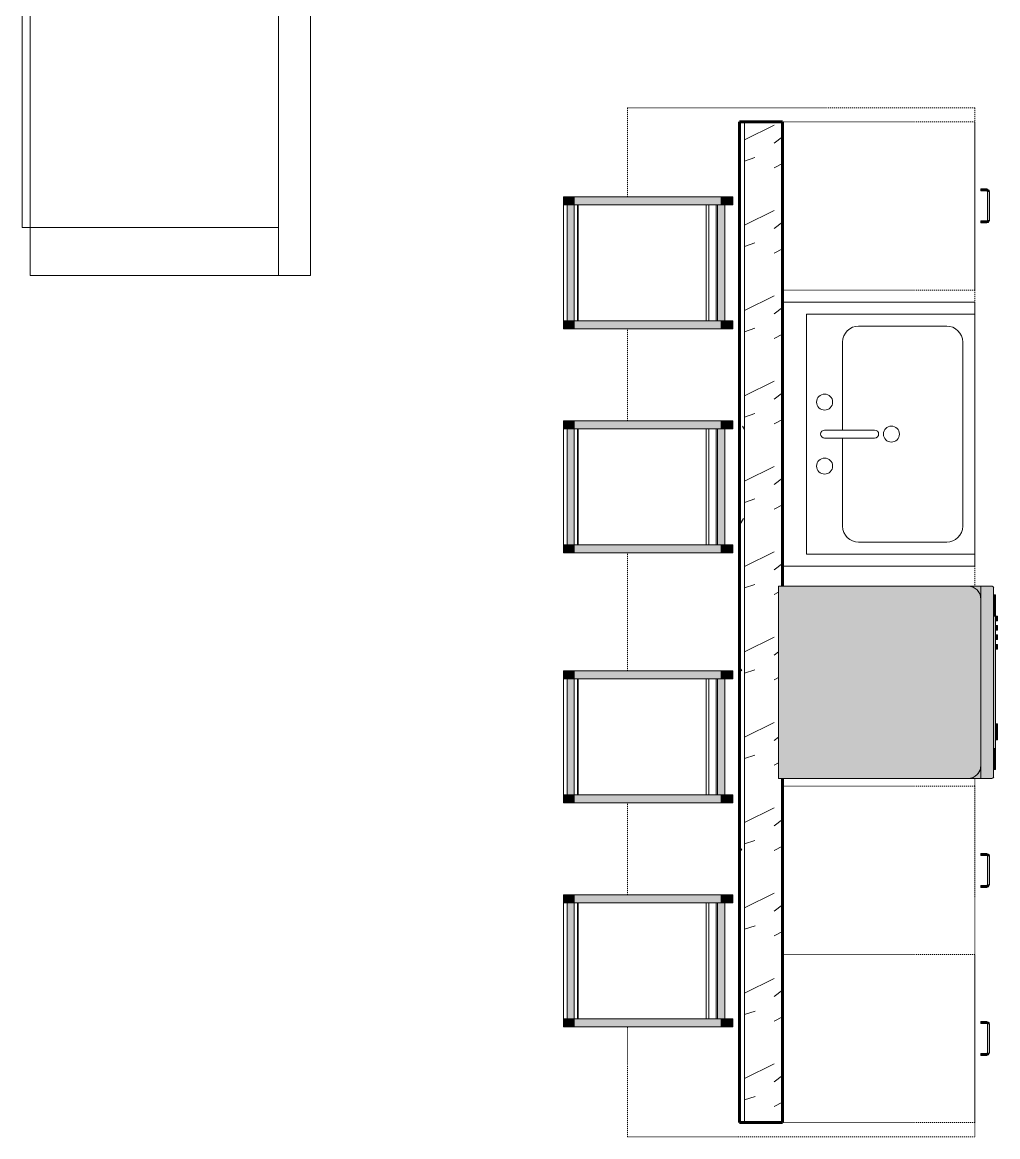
# Model space of a CAD drawing. Header units: inches. Extents: x -4169 to -1846, y 9706 to 12377.
# Drawn here: x -3708.5 to -3586.6, y 11939.2 to 12078.4 of the extents above; entities that cross this region are included whole.
import ezdxf

# ---------------------------------------------------------------- set-up
doc = ezdxf.new("R2010")
doc.units = ezdxf.units.IN
doc.header["$MEASUREMENT"] = 0
doc.linetypes.add('Dash', pattern=[0.25, 0.125, -0.125])
for name, color, linetype, lineweight in [('0-1', 7, 'Continuous', 5), ('0-2', 7, 'Continuous', 18), ('A-WALL-3', 50, 'Continuous', 60), ('A-WALL-4', 7, 'Continuous', 18), ('A-WALL-PATT-1', 250, 'Continuous', 9), ('A-WALL-PATT-2', 253, 'Continuous', 9), ('I-FURN', 30, 'Continuous', 9), ('I-FURN-1', 250, 'Continuous', 9), ('I-FURN-2', 9, 'Continuous', 9), ('P-SANR-FIXT-2', 250, 'Continuous', 9), ('Q-CASE', 31, 'Continuous', 9), ('Q-CASE-3', 250, 'Continuous', 9), ('Q-CASE-HDLN-1', 250, 'Dash', 9), ('Q-CASE-HDLN-2', 31, 'Continuous', 9), ('Q-SPCQ-1', 250, 'Continuous', 9), ('Q-SPCQ-2', 55, 'Continuous', 9)]:
    doc.layers.add(name, color=color, linetype=linetype, lineweight=lineweight)

# ---------------------------------------------------------------- blocks, each defined once
blk = doc.blocks.new('Couch-Both_Arms-Generic - 2-1352635-ENLARGED RCP - 2ND FLOOR PLAN')
at = {"layer": 'I-FURN'}
for p, q in [((-24, 13.5), (24, 13.5)), ((-18, 13.5), (-24, 13.5)), ((-24, 13.5), (-24, -17.5)), ((18, 13.5), (-18, 13.5)), ((-18, 13.5), (-18, -18.5)), ((-18, -17.5), (-18, 13.5)), ((18, -18.5), (18, 13.5)), ((24, 13.5), (18, 13.5)), ((18, 13.5), (18, -17.5)), ((24, -17.5), (24, 13.5)), ((-24, -17.5), (-18, -17.5)), ((18, -17.5), (24, -17.5)), ((-18, -18.5), (18, -18.5))]:
    blk.add_line(p, q, dxfattribs=at)
at = {"layer": 'I-FURN-1'}
for p, q in [((24, 17.5), (-24, 17.5)), ((-24, 17.5), (-24, -17.5)), ((24, -17.5), (24, 17.5)), ((-24, -17.5), (24, -17.5))]:
    blk.add_line(p, q, dxfattribs=at)
blk = doc.blocks.new('OD_CW_Countertop - OD_CW_Countertop-2487130-ENLARGED RCP - 2ND FLOOR PLAN')
at = {"layer": 'Q-CASE-HDLN-1'}
for p, q in [((0.74, -24), (0.74, 19.38)), ((0.74, 19.38), (60.49, 19.38)), ((84.49, 19.38), (129.26, 19.38)), ((129.26, 19.38), (129.26, -24)), ((11.83, -24), (0.74, -24)), ((39.83, -24), (28.33, -24)), ((71.05, -24), (56.33, -24)), ((99.05, -24), (87.55, -24)), ((129.26, -24), (115.55, -24))]:
    blk.add_line(p, q, dxfattribs=at)
blk = doc.blocks.new('Sink Kitchen-Single - 30_ x 21_-366345-ENLARGED RCP - 2ND FLOOR PLAN')
at = {"layer": 'P-SANR-FIXT-2'}
for p, q in [((15.62, 10.59), (-14.38, 10.59)), ((-14.38, 10.59), (-14.38, -10.41)), ((15.62, -10.41), (15.62, 10.59)), ((0.12, 8.34), (0.12, 2.09)), ((1.12, 8.34), (1.12, 2.09)), ((0.12, 6.09), (-10.88, 6.09)), ((12.12, 6.09), (1.12, 6.09)), ((-12.88, 4.09), (-12.88, -6.91)), ((14.12, -6.91), (14.12, 4.09)), ((-10.88, -8.91), (12.12, -8.91)), ((-14.38, -10.41), (15.62, -10.41))]:
    blk.add_line(p, q, dxfattribs=at)
for centre, radius, start, end in [((-3.38, 8.34), 1, 360, 180), ((0.62, 8.34), 0.5, 360, 180), ((4.62, 8.34), 1, 360, 180), ((-3.38, 8.34), 1, 180, 0), ((4.62, 8.34), 1, 180, 360), ((-10.88, 4.09), 2, 90, 180), ((12.12, 4.09), 2, 360, 90), ((0.62, 2.09), 0.5, 180, 0), ((0.62, 0), 1, 360, 180), ((0.62, 0), 1, 180, 0), ((-10.88, -6.91), 2, 180, 270), ((12.12, -6.91), 2, 270, 0)]:
    blk.add_arc(centre, radius, start, end, dxfattribs=at)
blk = doc.blocks.new('Dishwasher_15404 - 34_ counter-547918-ENLARGED RCP - 2ND FLOOR PLAN')
at = {"layer": 'Q-SPCQ-2'}
for points in [[(0, 0), (23.68, 0), (24.08, 0.05), (24.46, 0.21), (24.83, 0.52), (25.04, 0.79), (25.2, 1.17), (25.25, 1.57), (25.25, 22.43), (25.17, 22.9), (24.98, 23.29), (24.74, 23.58), (24.46, 23.79), (24.08, 23.95), (23.68, 24), (0, 24), (0, 6.54)], [(25.25, 0), (26.73, 0.01), (26.82, 0.06), (26.87, 0.2), (26.85, 23.86), (26.82, 23.94), (26.68, 24), (25.25, 24), (25.25, 0.42)], [(27.12, 21.39), (27.12, 22.91), (26.87, 22.91), (26.87, 21.39)], [(26.87, 20.19), (27.12, 20.19), (27.12, 21.39), (26.87, 21.39), (26.87, 20.22)], [(27.12, 3.81), (27.12, 20.19), (26.87, 20.19), (26.87, 3.81)], [(27.12, 19.69), (27.37, 19.69), (27.37, 20.28), (27.12, 20.28), (27.12, 20.19)], [(27.37, 18.51), (27.37, 19.1), (27.12, 19.1), (27.12, 18.51)], [(27.37, 17.33), (27.37, 17.92), (27.12, 17.92), (27.12, 17.33)], [(27.37, 16.15), (27.37, 16.74), (27.12, 16.74), (27.12, 16.15)], [(27.37, 5.81), (27.37, 6.79), (27.12, 6.79), (27.12, 5.81)], [(27.37, 4.82), (27.37, 5.81), (27.12, 5.81), (27.12, 4.82)], [(26.87, 2.61), (27.12, 2.61), (27.12, 3.81), (26.87, 3.81), (26.87, 2.63)], [(27.12, 1.09), (27.12, 2.61), (26.87, 2.61), (26.87, 1.09)]]:
    blk.add_hatch(color=256, dxfattribs=at).paths.add_polyline_path(points, flags=0)
h = blk.add_hatch(color=256, dxfattribs=at)
h.paths.add_polyline_path([(24.74, 0), (25.25, 0), (25.25, 1.57), (25.2, 1.17), (24.96, 0.67), (24.74, 0.42), (24.46, 0.21), (24.08, 0.05), (23.68, 0), (24.57, 0)], flags=0)
h.paths.add_polyline_path([(25.25, 22.43), (25.25, 24), (23.68, 24), (24.08, 23.95), (24.46, 23.79), (24.83, 23.48), (25.04, 23.21), (25.22, 22.75)], flags=0)
h = blk.add_hatch(color=256, dxfattribs=at)
h.paths.add_polyline_path([(25.07, 0.85), (25.12, 0.95), (25.08, 0.9)], flags=0)
h.paths.add_polyline_path([(25.2, 1.2), (25.22, 1.25), (25.2, 1.23)], flags=0)
h.paths.add_polyline_path([(25, 23.26), (24.96, 23.33), (24.98, 23.29)], flags=0)
at = {"layer": 'Q-SPCQ-1'}
for p, q in [((0, 24), (23.68, 24)), ((0, 0), (0, 24)), ((23.68, 24), (25.25, 24)), ((25.25, 24), (26.68, 24)), ((25.25, 24), (25.25, 22.43)), ((26.87, 23.8), (26.87, 0.2)), ((25.25, 22.43), (25.25, 1.57)), ((26.87, 22.91), (27.12, 22.91)), ((27.12, 21.39), (27.12, 22.91)), ((27.12, 20.19), (27.12, 21.39)), ((27.12, 20.28), (27.37, 20.28)), ((27.12, 3.81), (27.12, 20.19)), ((27.12, 19.69), (27.37, 19.69)), ((27.37, 19.69), (27.37, 20.28)), ((27.12, 19.1), (27.37, 19.1)), ((27.12, 18.51), (27.37, 18.51)), ((27.37, 18.51), (27.37, 19.1)), ((27.12, 17.92), (27.37, 17.92)), ((27.12, 17.33), (27.37, 17.33)), ((27.12, 16.74), (27.37, 16.74)), ((27.37, 17.33), (27.37, 17.92)), ((27.37, 16.15), (27.37, 16.74)), ((27.12, 16.15), (27.37, 16.15)), ((27.12, 6.79), (27.37, 6.79)), ((27.37, 5.81), (27.37, 6.79)), ((27.37, 4.82), (27.37, 5.81)), ((27.37, 4.82), (27.12, 4.82)), ((27.12, 2.61), (27.12, 3.81)), ((25.25, 1.57), (25.25, 0)), ((27.12, 1.09), (27.12, 2.61)), ((23.68, 0), (0, 0)), ((26.87, 1.09), (27.12, 1.09)), ((25.25, 0), (23.68, 0)), ((26.68, 0), (25.25, 0))]:
    blk.add_line(p, q, dxfattribs=at)
for centre, radius, start, end in [((23.68, 22.43), 1.57, 360, 90), ((26.68, 23.8), 0.197, 360, 90), ((23.68, 22.43), 1.57, 32.077, 42.3359), ((23.68, 22.43), 1.57, 17.8182, 27.5266), ((23.68, 22.43), 1.57, 360, 13.6425), ((23.68, 1.57), 1.57, 270, 360), ((23.68, 1.57), 1.57, 346.3575, 360), ((23.68, 1.57), 1.57, 317.6641, 327.923), ((23.68, 1.57), 1.57, 332.4734, 342.1818), ((26.68, 0.2), 0.197, 270, 360), ((26.68, 0.2), 0.197, 285, 345)]:
    blk.add_arc(centre, radius, start, end, dxfattribs=at)
blk = doc.blocks.new('Bar_Stool_6722_1_ - Bar_Stool_6722_1_-1229311-ENLARGED RCP - 2ND FLOOR PLAN')
at = {"layer": 'I-FURN-2'}
for points in [[(1, 20.14), (1, 21.13), (0, 21.13), (0, 20.14)], [(16.5, 21.13), (15.5, 21.13), (15.5, 20.14), (16.5, 20.14)], [(1, 20.14), (0, 20.14), (0, 19.69), (1, 19.69), (1, 19.89)], [(1, 19.69), (0, 19.69), (0, 1.3), (1, 1.3), (1, 17.83)], [(16.5, 19.69), (16.5, 20.14), (15.5, 20.14), (15.5, 19.69), (16, 19.69)], [(16.5, 19.69), (15.5, 19.69), (15.5, 1.3), (16.5, 1.3), (16.5, 17.83)], [(1, 1.3), (0, 1.3), (0, 0.75), (1, 0.75), (1, 0.94)], [(1, 0.46), (1, 0.75), (0, 0.75), (0, 0), (1, 0)], [(16.5, 0.75), (16.5, 1.3), (15.5, 1.3), (15.5, 0.75), (16.5, 0.75)], [(16.5, 0.46), (16.5, 0.75), (15.5, 0.75), (15.5, 0), (16.5, 0)]]:
    blk.add_hatch(color=256, dxfattribs=at).paths.add_polyline_path(points, flags=0)
h = blk.add_hatch(color=256, dxfattribs=at)
h.paths.add_polyline_path([(11.82, 20.14), (1, 20.14), (1, 19.22), (11.82, 19.22)], flags=0)
h.paths.add_polyline_path([(15.5, 20.14), (11.82, 20.14), (11.82, 19.22), (15.5, 19.22), (15.5, 19.69)], flags=0)
h = blk.add_hatch(color=256, dxfattribs=at)
h.paths.add_polyline_path([(11.82, 1.3), (1, 1.3), (1, 0.46), (11.82, 0.46), (11.82, 0.75)], flags=0)
h.paths.add_polyline_path([(15.5, 0.75), (15.5, 1.3), (11.82, 1.3), (11.82, 0.46), (15.5, 0.46)], flags=0)
at = {"layer": 'I-FURN-1'}
for p, q in [((1, 21.13), (0, 21.13)), ((0, 21.13), (0, 20.14)), ((1, 20.14), (1, 21.13)), ((16.5, 21.13), (15.5, 21.13)), ((15.5, 21.13), (15.5, 20.14)), ((16.5, 20.14), (16.5, 21.13)), ((0, 20.14), (0, 19.69)), ((0, 20.14), (1, 20.14)), ((0, 19.69), (0, 1.3)), ((0, 19.69), (1, 19.69)), ((15.5, 20.14), (1, 20.14)), ((1, 19.69), (1, 20.14)), ((1, 1.3), (1, 19.69)), ((15.5, 20.14), (15.5, 19.69)), ((15.5, 20.14), (16.5, 20.14)), ((15.5, 19.69), (15.5, 1.3)), ((15.5, 19.69), (16.5, 19.69)), ((16.5, 19.69), (16.5, 20.14)), ((16.5, 1.3), (16.5, 19.69)), ((1, 19.22), (15.5, 19.22)), ((1, 19.07), (15.5, 19.07)), ((1, 18.13), (15.5, 18.13)), ((1, 17.83), (15.5, 17.83)), ((1, 1.83), (15.5, 1.83)), ((1, 1.73), (15.5, 1.73)), ((0, 1.3), (1, 1.3)), ((0, 1.3), (0, 0.75)), ((0, 0.75), (0, 0)), ((0, 0.75), (1, 0.75)), ((15.5, 1.3), (1, 1.3)), ((1, 0.75), (1, 1.3)), ((1, 0), (1, 0.75)), ((1, 0.46), (15.5, 0.46)), ((15.5, 1.3), (16.5, 1.3)), ((15.5, 1.3), (15.5, 0.75)), ((15.5, 0.75), (15.5, 0)), ((15.5, 0.75), (16.5, 0.75)), ((16.5, 0), (15.5, 0)), ((16.5, 0.75), (16.5, 1.3)), ((16.5, 0), (16.5, 0.75)), ((1, 0), (0, 0)), ((1, 0), (15.5, 0))]:
    blk.add_line(p, q, dxfattribs=at)
blk = doc.blocks.new('Bar_Stool_6722_1_ - Bar_Stool_6722_1_-1372833-ENLARGED RCP - 2ND FLOOR PLAN')
at = {"layer": 'I-FURN-2'}
for points in [[(16, 0), (15.5, 0), (15.5, -0.75), (16.5, -0.75), (16.5, 0)], [(1, 0), (0, 0), (0, -0.75), (1, -0.75), (1, -0.46)], [(0, -0.75), (0, -1.3), (1, -1.3), (1, -0.75)], [(0, -1.3), (0, -19.69), (1, -19.69), (1, -1.3)], [(15.5, -0.46), (1, -0.46), (1, -1.3), (15.5, -1.3), (15.5, -0.75)], [(15.5, -0.75), (15.5, -1.3), (16.5, -1.3), (16.5, -0.75), (16, -0.75)], [(15.5, -1.3), (15.5, -19.69), (16.5, -19.69), (16.5, -1.3), (16, -1.3)], [(1, -19.22), (1, -20.14), (15.5, -20.14), (15.5, -19.22)], [(0, -19.69), (0, -20.14), (1, -20.14), (1, -19.69)], [(1, -20.14), (0, -20.14), (0, -21.13), (1, -21.13), (1, -20.56)], [(16, -19.69), (15.5, -19.7), (15.5, -20.14), (16.5, -20.14), (16.5, -19.69)], [(16, -20.14), (15.5, -20.14), (15.5, -21.13), (16.5, -21.13), (16.5, -20.14)]]:
    blk.add_hatch(color=256, dxfattribs=at).paths.add_polyline_path(points, flags=0)
at = {"layer": 'I-FURN-1'}
for p, q in [((0, 0), (0, -0.75)), ((0, 0), (1, 0)), ((1, -0.75), (1, 0)), ((0, -0.75), (0, -1.3)), ((1, -0.75), (0, -0.75)), ((0, -1.3), (0, -19.69)), ((1, -1.3), (0, -1.3)), ((15.5, 0), (1, 0)), ((15.5, -0.46), (1, -0.46)), ((1, -1.3), (1, -0.75)), ((1, -1.3), (15.5, -1.3)), ((1, -19.69), (1, -1.3)), ((15.5, 0), (15.5, -0.75)), ((15.5, 0), (16.5, 0)), ((15.5, -0.75), (15.5, -1.3)), ((16.5, -0.75), (15.5, -0.75)), ((15.5, -1.3), (15.5, -19.69)), ((16.5, -1.3), (15.5, -1.3)), ((16.5, -0.75), (16.5, 0)), ((16.5, -1.3), (16.5, -0.75)), ((16.5, -19.69), (16.5, -1.3)), ((15.5, -1.73), (1, -1.73)), ((15.5, -1.83), (1, -1.83)), ((15.5, -17.83), (1, -17.83)), ((15.5, -18.13), (1, -18.13)), ((15.5, -19.07), (1, -19.07)), ((15.5, -19.22), (1, -19.22)), ((1, -19.69), (0, -19.69)), ((0, -19.69), (0, -20.14)), ((0, -20.14), (0, -21.13)), ((1, -20.14), (0, -20.14)), ((1, -20.14), (1, -19.69)), ((1, -20.14), (15.5, -20.14)), ((1, -21.13), (1, -20.14)), ((15.5, -19.69), (15.5, -20.14)), ((16.5, -19.69), (15.5, -19.69)), ((15.5, -20.14), (15.5, -21.13)), ((16.5, -20.14), (15.5, -20.14)), ((16.5, -20.14), (16.5, -19.69)), ((16.5, -21.13), (16.5, -20.14)), ((0, -21.13), (1, -21.13)), ((15.5, -21.13), (16.5, -21.13))]:
    blk.add_line(p, q, dxfattribs=at)
blk = doc.blocks.new('Vanity Cabinet-Double Door - 33_-2318066-ENLARGED RCP - 2ND FLOOR PLAN')
at = {"layer": 'Q-CASE-3'}
for p, q in [((-15.76, 24), (-15.76, 0)), ((17.24, 24), (-15.76, 24)), ((17.24, 0), (17.24, 24)), ((-15.76, 0), (17.24, 0))]:
    blk.add_line(p, q, dxfattribs=at)
blk = doc.blocks.new('Drawer_Base_Cabinet_3_drawer_12205 - 21_-V27-ENLARGED RCP - 2ND FLOOR PLAN')
at = {"layer": 'Q-CASE'}
for points in [[(-1.14, 25.5), (-1.38, 25.5), (-1.37, 24.75), (-1.14, 24.75), (-1.14, 25.01)], [(-1.01, 25.72), (-1.01, 25.84), (-1.16, 25.81), (-1.28, 25.75), (-1.34, 25.61), (-1.32, 25.5), (-1.15, 25.52), (-1.01, 25.69), (-1.01, 25.71)], [(-1.01, 25.64), (-1.12, 25.55), (-1.14, 25.51), (-1.02, 25.63)], [(2.49, 25.62), (2.49, 25.87), (-1.01, 25.86), (-1.01, 25.62), (1.97, 25.62)], [(2.83, 25.5), (2.79, 25.69), (2.72, 25.78), (2.6, 25.83), (2.49, 25.81), (2.51, 25.64), (2.68, 25.5), (2.8, 25.5)], [(2.63, 25.5), (2.54, 25.61), (2.5, 25.63), (2.62, 25.51)], [(2.86, 24.75), (2.85, 25.5), (2.62, 25.5), (2.63, 24.75), (2.85, 24.75)]]:
    blk.add_hatch(color=256, dxfattribs=at).paths.add_polyline_path(points, flags=0)
at = {"layer": 'Q-CASE-HDLN-1'}
for p, q in [((11.24, 24), (-9.76, 24)), ((-9.76, 24), (-9.76, 0)), ((11.24, 24), (11.24, 0)), ((11.24, 0), (-9.76, 0))]:
    blk.add_line(p, q, dxfattribs=at)
at = {"layer": 'Q-CASE-HDLN-2'}
for p, q in [((-1.39, 25.5), (-1.34, 25.59)), ((-1.39, 25.5), (-1.34, 25.59)), ((-1.39, 24.75), (-1.39, 25.5)), ((-1.39, 24.75), (-1.39, 25.5)), ((-1.39, 24.75), (-1.39, 25.5)), ((-1.24, 25.8), (-1.01, 25.87)), ((-1.24, 25.8), (-1.01, 25.87)), ((-1.14, 25.5), (-1.14, 24.75)), ((-1.14, 25.5), (-1.14, 24.75)), ((-1.14, 25.5), (-1.14, 24.75)), ((-1.01, 25.62), (-1.05, 25.6)), ((-1.01, 25.62), (-1.05, 25.6)), ((-1.01, 25.87), (2.49, 25.87)), ((2.49, 25.62), (-1.01, 25.62)), ((2.49, 25.87), (2.58, 25.83)), ((2.49, 25.87), (2.58, 25.83)), ((2.61, 25.5), (2.59, 25.54)), ((2.61, 25.5), (2.59, 25.54)), ((2.61, 24.75), (2.61, 25.5)), ((2.61, 24.75), (2.61, 25.5)), ((2.61, 24.75), (2.61, 25.5)), ((2.79, 25.72), (2.86, 25.5)), ((2.79, 25.72), (2.86, 25.5)), ((2.86, 25.5), (2.86, 24.75)), ((2.86, 25.5), (2.86, 24.75)), ((2.86, 25.5), (2.86, 24.75)), ((-1.39, 24.75), (-1.14, 24.75)), ((-1.38, 24.75), (-1.39, 24.75)), ((-1.39, 24.75), (-1.38, 24.75)), ((-1.38, 24.75), (-1.39, 24.75)), ((-1.39, 24.75), (-1.38, 24.75)), ((-1.38, 24.75), (-1.39, 24.75)), ((-1.14, 24.75), (-1.14, 24.75)), ((-1.14, 24.75), (-1.14, 24.75)), ((-1.14, 24.75), (-1.14, 24.75)), ((-1.14, 24.75), (-1.14, 24.75)), ((-1.14, 24.75), (-1.14, 24.75)), ((2.62, 24.75), (2.61, 24.75)), ((2.61, 24.75), (2.86, 24.75)), ((2.62, 24.75), (2.61, 24.75)), ((2.61, 24.75), (2.62, 24.75)), ((2.62, 24.75), (2.61, 24.75)), ((2.61, 24.75), (2.62, 24.75)), ((2.86, 24.75), (2.86, 24.75)), ((2.86, 24.75), (2.86, 24.75)), ((2.86, 24.75), (2.86, 24.75)), ((2.86, 24.75), (2.86, 24.75)), ((2.86, 24.75), (2.86, 24.75))]:
    blk.add_line(p, q, dxfattribs=at)
at = {"layer": 'Q-CASE-HDLN-2', "flags": 128}
for points in [[(-1.39, 25.5), (-1.24, 25.8), (-1.01, 25.87)], [(-1.01, 25.62), (-1.12, 25.57), (-1.14, 25.5)], [(2.49, 25.87), (2.79, 25.72), (2.86, 25.5)], [(2.61, 25.5), (2.56, 25.61), (2.49, 25.62)]]:
    blk.add_lwpolyline(points, dxfattribs=at)
blk = doc.blocks.new('Drawer_Base_Cabinet_3_drawer_12205 - 21_-V26-ENLARGED RCP - 2ND FLOOR PLAN')
at = {"layer": 'Q-CASE'}
for points in [[(-1.38, -24.75), (-1.37, -25.5), (-1.14, -25.5), (-1.15, -24.75), (-1.37, -24.75)], [(2.62, -24.75), (2.63, -25.5), (2.86, -25.5), (2.85, -24.75), (2.63, -24.75)], [(-1.35, -25.5), (-1.31, -25.69), (-1.28, -25.77), (-1.12, -25.83), (-1.01, -25.81), (-1.03, -25.64), (-1.2, -25.5), (-1.32, -25.5)], [(-1.15, -25.5), (-1.06, -25.61), (-1.02, -25.63), (-1.14, -25.51)], [(-1.01, -25.62), (-1.01, -25.87), (2.49, -25.86), (2.49, -25.62), (0.44, -25.62)], [(2.49, -25.75), (2.49, -25.84), (2.64, -25.81), (2.76, -25.75), (2.82, -25.61), (2.8, -25.5), (2.65, -25.5), (2.49, -25.69), (2.49, -25.72)], [(2.49, -25.64), (2.6, -25.55), (2.62, -25.51), (2.5, -25.63)]]:
    blk.add_hatch(color=256, dxfattribs=at).paths.add_polyline_path(points, flags=0)
at = {"layer": 'Q-CASE-HDLN-1'}
for p, q in [((11.24, 0), (-9.76, 0)), ((-9.76, -24), (-9.76, 0)), ((11.24, -24), (11.24, 0)), ((11.24, -24), (-9.76, -24))]:
    blk.add_line(p, q, dxfattribs=at)
at = {"layer": 'Q-CASE-HDLN-2'}
for p, q in [((-1.39, -25.5), (-1.39, -24.75)), ((-1.39, -24.75), (-1.38, -24.75)), ((-1.14, -24.75), (-1.39, -24.75)), ((-1.39, -25.5), (-1.39, -24.75)), ((-1.39, -24.75), (-1.38, -24.75)), ((-1.38, -24.75), (-1.39, -24.75)), ((-1.39, -25.5), (-1.39, -24.75)), ((-1.39, -24.75), (-1.38, -24.75)), ((-1.38, -24.75), (-1.39, -24.75)), ((-1.14, -24.75), (-1.14, -25.5)), ((-1.14, -24.75), (-1.14, -24.75)), ((-1.14, -24.75), (-1.14, -25.5)), ((-1.14, -24.75), (-1.14, -24.75)), ((-1.14, -24.75), (-1.14, -24.75)), ((-1.14, -24.75), (-1.14, -25.5)), ((-1.14, -24.75), (-1.14, -24.75)), ((-1.14, -24.75), (-1.14, -24.75)), ((2.61, -25.5), (2.61, -24.75)), ((2.86, -24.75), (2.61, -24.75)), ((2.61, -24.75), (2.62, -24.75)), ((2.61, -25.5), (2.61, -24.75)), ((2.62, -24.75), (2.61, -24.75)), ((2.61, -24.75), (2.62, -24.75)), ((2.61, -25.5), (2.61, -24.75)), ((2.62, -24.75), (2.61, -24.75)), ((2.61, -24.75), (2.62, -24.75)), ((2.86, -24.75), (2.86, -25.5)), ((2.86, -24.75), (2.86, -24.75)), ((2.86, -24.75), (2.86, -25.5)), ((2.86, -24.75), (2.86, -24.75)), ((2.86, -24.75), (2.86, -24.75)), ((2.86, -24.75), (2.86, -25.5)), ((2.86, -24.75), (2.86, -24.75)), ((2.86, -24.75), (2.86, -24.75)), ((-1.31, -25.72), (-1.39, -25.5)), ((-1.31, -25.72), (-1.39, -25.5)), ((-1.14, -25.5), (-1.12, -25.54)), ((-1.14, -25.5), (-1.12, -25.54)), ((-1.01, -25.87), (-1.1, -25.83)), ((-1.01, -25.87), (-1.1, -25.83)), ((-1.01, -25.62), (2.49, -25.62)), ((2.49, -25.87), (-1.01, -25.87)), ((2.49, -25.62), (2.52, -25.6)), ((2.49, -25.62), (2.52, -25.6)), ((2.71, -25.8), (2.49, -25.87)), ((2.71, -25.8), (2.49, -25.87)), ((2.86, -25.5), (2.82, -25.59)), ((2.86, -25.5), (2.82, -25.59))]:
    blk.add_line(p, q, dxfattribs=at)
at = {"layer": 'Q-CASE-HDLN-2', "flags": 128}
for points in [[(-1.01, -25.87), (-1.31, -25.72), (-1.39, -25.5)], [(-1.14, -25.5), (-1.08, -25.61), (-1.01, -25.62)], [(2.86, -25.5), (2.71, -25.8), (2.49, -25.87)], [(2.49, -25.62), (2.59, -25.57), (2.61, -25.5)]]:
    blk.add_lwpolyline(points, dxfattribs=at)
blk = doc.blocks.new('CTR - 1st Phase - Unit Layouts_rvt-1-ENLARGED RCP - 2ND FLOOR PLAN')
at = {"layer": 'A-WALL-PATT-1'}
h = blk.add_hatch(dxfattribs=at)
h.set_pattern_fill('FP_1', color=256, style=0, pattern_type=2)
h.set_pattern_definition([(0, (0, 0), (20.48, 5.12), [0.845, -14.515, 0.845, -14.515, -81.92]), (0, (0, 0), (20.48, 5.12), [-30.72, 0.845, -29.875, 0.845, -14.515, -35.84]), (0, (0, 0), (20.48, 5.12), [-76.8, 0.845, -9.395, 0.845, -24.755]), (120, (7.68, 2.56), (-14.67405, 15.1762003), [0.845, -14.515, 0.845, -14.515, -81.92]), (120, (7.68, 2.56), (-14.67405, 15.1762003), [-30.72, 0.845, -29.875, 0.845, -14.515, -35.84]), (120, (7.68, 2.56), (-14.67405, 15.1762003), [-76.8, 0.845, -9.395, 0.845, -24.755]), (240, (10.24, 12.8), (-5.80595, -20.2962003), [0.845, -14.515, 0.845, -14.515, -81.92]), (240, (10.24, 12.8), (-5.80595, -20.2962003), [-30.72, 0.845, -29.875, 0.845, -14.515, -35.84]), (240, (10.24, 12.8), (-5.80595, -20.2962003), [-76.8, 0.845, -9.395, 0.845, -24.755])])
h.paths.add_polyline_path([(-3618.25, 11940.96), (-3618.25, 12065.96), (-3618.87, 12065.96), (-3618.87, 11940.96)], flags=0)
at = {"layer": 'A-WALL-PATT-2'}
h = blk.add_hatch(dxfattribs=at)
h.set_pattern_fill('FP_2', color=256, style=0, pattern_type=2)
h.set_pattern_definition([(216.87, (4.265, 10.662), (31.9871619, 21.32545714), [5.331, -47.981]), (206.565, (10.662, 7.464), (-10.662476, -10.6620098), [11.921, -11.921]), (198.435, (10.662, 2.132), (-21.32449365, -10.6625869), [6.744, -26.974])])
h.paths.add_polyline_path([(-3613.5, 11940.96), (-3613.5, 11983.96), (-3614, 11983.96), (-3614, 12007.96), (-3613.5, 12007.96), (-3613.5, 12065.96), (-3618.25, 12065.96), (-3618.25, 11940.96)], flags=0)
at = {"layer": 'A-WALL-3'}
for p, q in [((-3618.87, 11940.96), (-3618.87, 12065.96)), ((-3618.87, 12065.96), (-3613.5, 12065.96)), ((-3613.5, 12065.96), (-3613.5, 12007.96)), ((-3613.5, 11983.96), (-3613.5, 11940.96)), ((-3613.5, 11940.96), (-3618.87, 11940.96))]:
    blk.add_line(p, q, dxfattribs=at)
at = {"layer": 'A-WALL-4'}
blk.add_line((-3618.25, 11940.96), (-3618.25, 12065.96), dxfattribs=at)
at = {"layer": '0-2'}
for name, p, rotation in [('Couch-Both_Arms-Generic - 2-1352635-ENLARGED RCP - 2ND FLOOR PLAN', (-3690, 12070.79), 270.0000000000142), ('OD_CW_Countertop - OD_CW_Countertop-2487130-ENLARGED RCP - 2ND FLOOR PLAN', (-3608.87, 12068.45), 270.0000000000942), ('Drawer_Base_Cabinet_3_drawer_12205 - 21_-V27-ENLARGED RCP - 2ND FLOOR PLAN', (-3613.5, 12056.2), 270.0000000000004), ('Bar_Stool_6722_1_ - Bar_Stool_6722_1_-1372833-ENLARGED RCP - 2ND FLOOR PLAN', (-3640.86, 12040.12), 89.99999999988923), ('Vanity Cabinet-Double Door - 33_-2318066-ENLARGED RCP - 2ND FLOOR PLAN', (-3613.5, 12027.7), 270.0000000000004), ('Sink Kitchen-Single - 30_ x 21_-366345-ENLARGED RCP - 2ND FLOOR PLAN', (-3599.91, 12026.35), 89.9999999998843), ('Bar_Stool_6722_1_ - Bar_Stool_6722_1_-1229311-ENLARGED RCP - 2ND FLOOR PLAN', (-3640.86, 12028.62), 269.9999999998908), ('Bar_Stool_6722_1_ - Bar_Stool_6722_1_-1372833-ENLARGED RCP - 2ND FLOOR PLAN', (-3640.86, 11980.9), 89.99999999988962), ('Drawer_Base_Cabinet_3_drawer_12205 - 21_-V26-ENLARGED RCP - 2ND FLOOR PLAN', (-3613.5, 11971.73), 89.99999999998622), ('Bar_Stool_6722_1_ - Bar_Stool_6722_1_-1372833-ENLARGED RCP - 2ND FLOOR PLAN', (-3640.86, 11952.9), 89.99999999988962), ('Drawer_Base_Cabinet_3_drawer_12205 - 21_-V27-ENLARGED RCP - 2ND FLOOR PLAN', (-3613.5, 11952.2), 270.0000000000004)]:
    blk.add_blockref(name, p, dxfattribs=dict(at, rotation=rotation))
blk.add_blockref('Dishwasher_15404 - 34_ counter-547918-ENLARGED RCP - 2ND FLOOR PLAN', (-3614, 11983.96), dxfattribs=at)

msp = doc.modelspace()

# ---------------------------------------------------------------- block references
at = {"layer": '0-1'}
msp.add_blockref('CTR - 1st Phase - Unit Layouts_rvt-1-ENLARGED RCP - 2ND FLOOR PLAN', (0, 0), dxfattribs=at)

doc.saveas('drawing.dxf')
